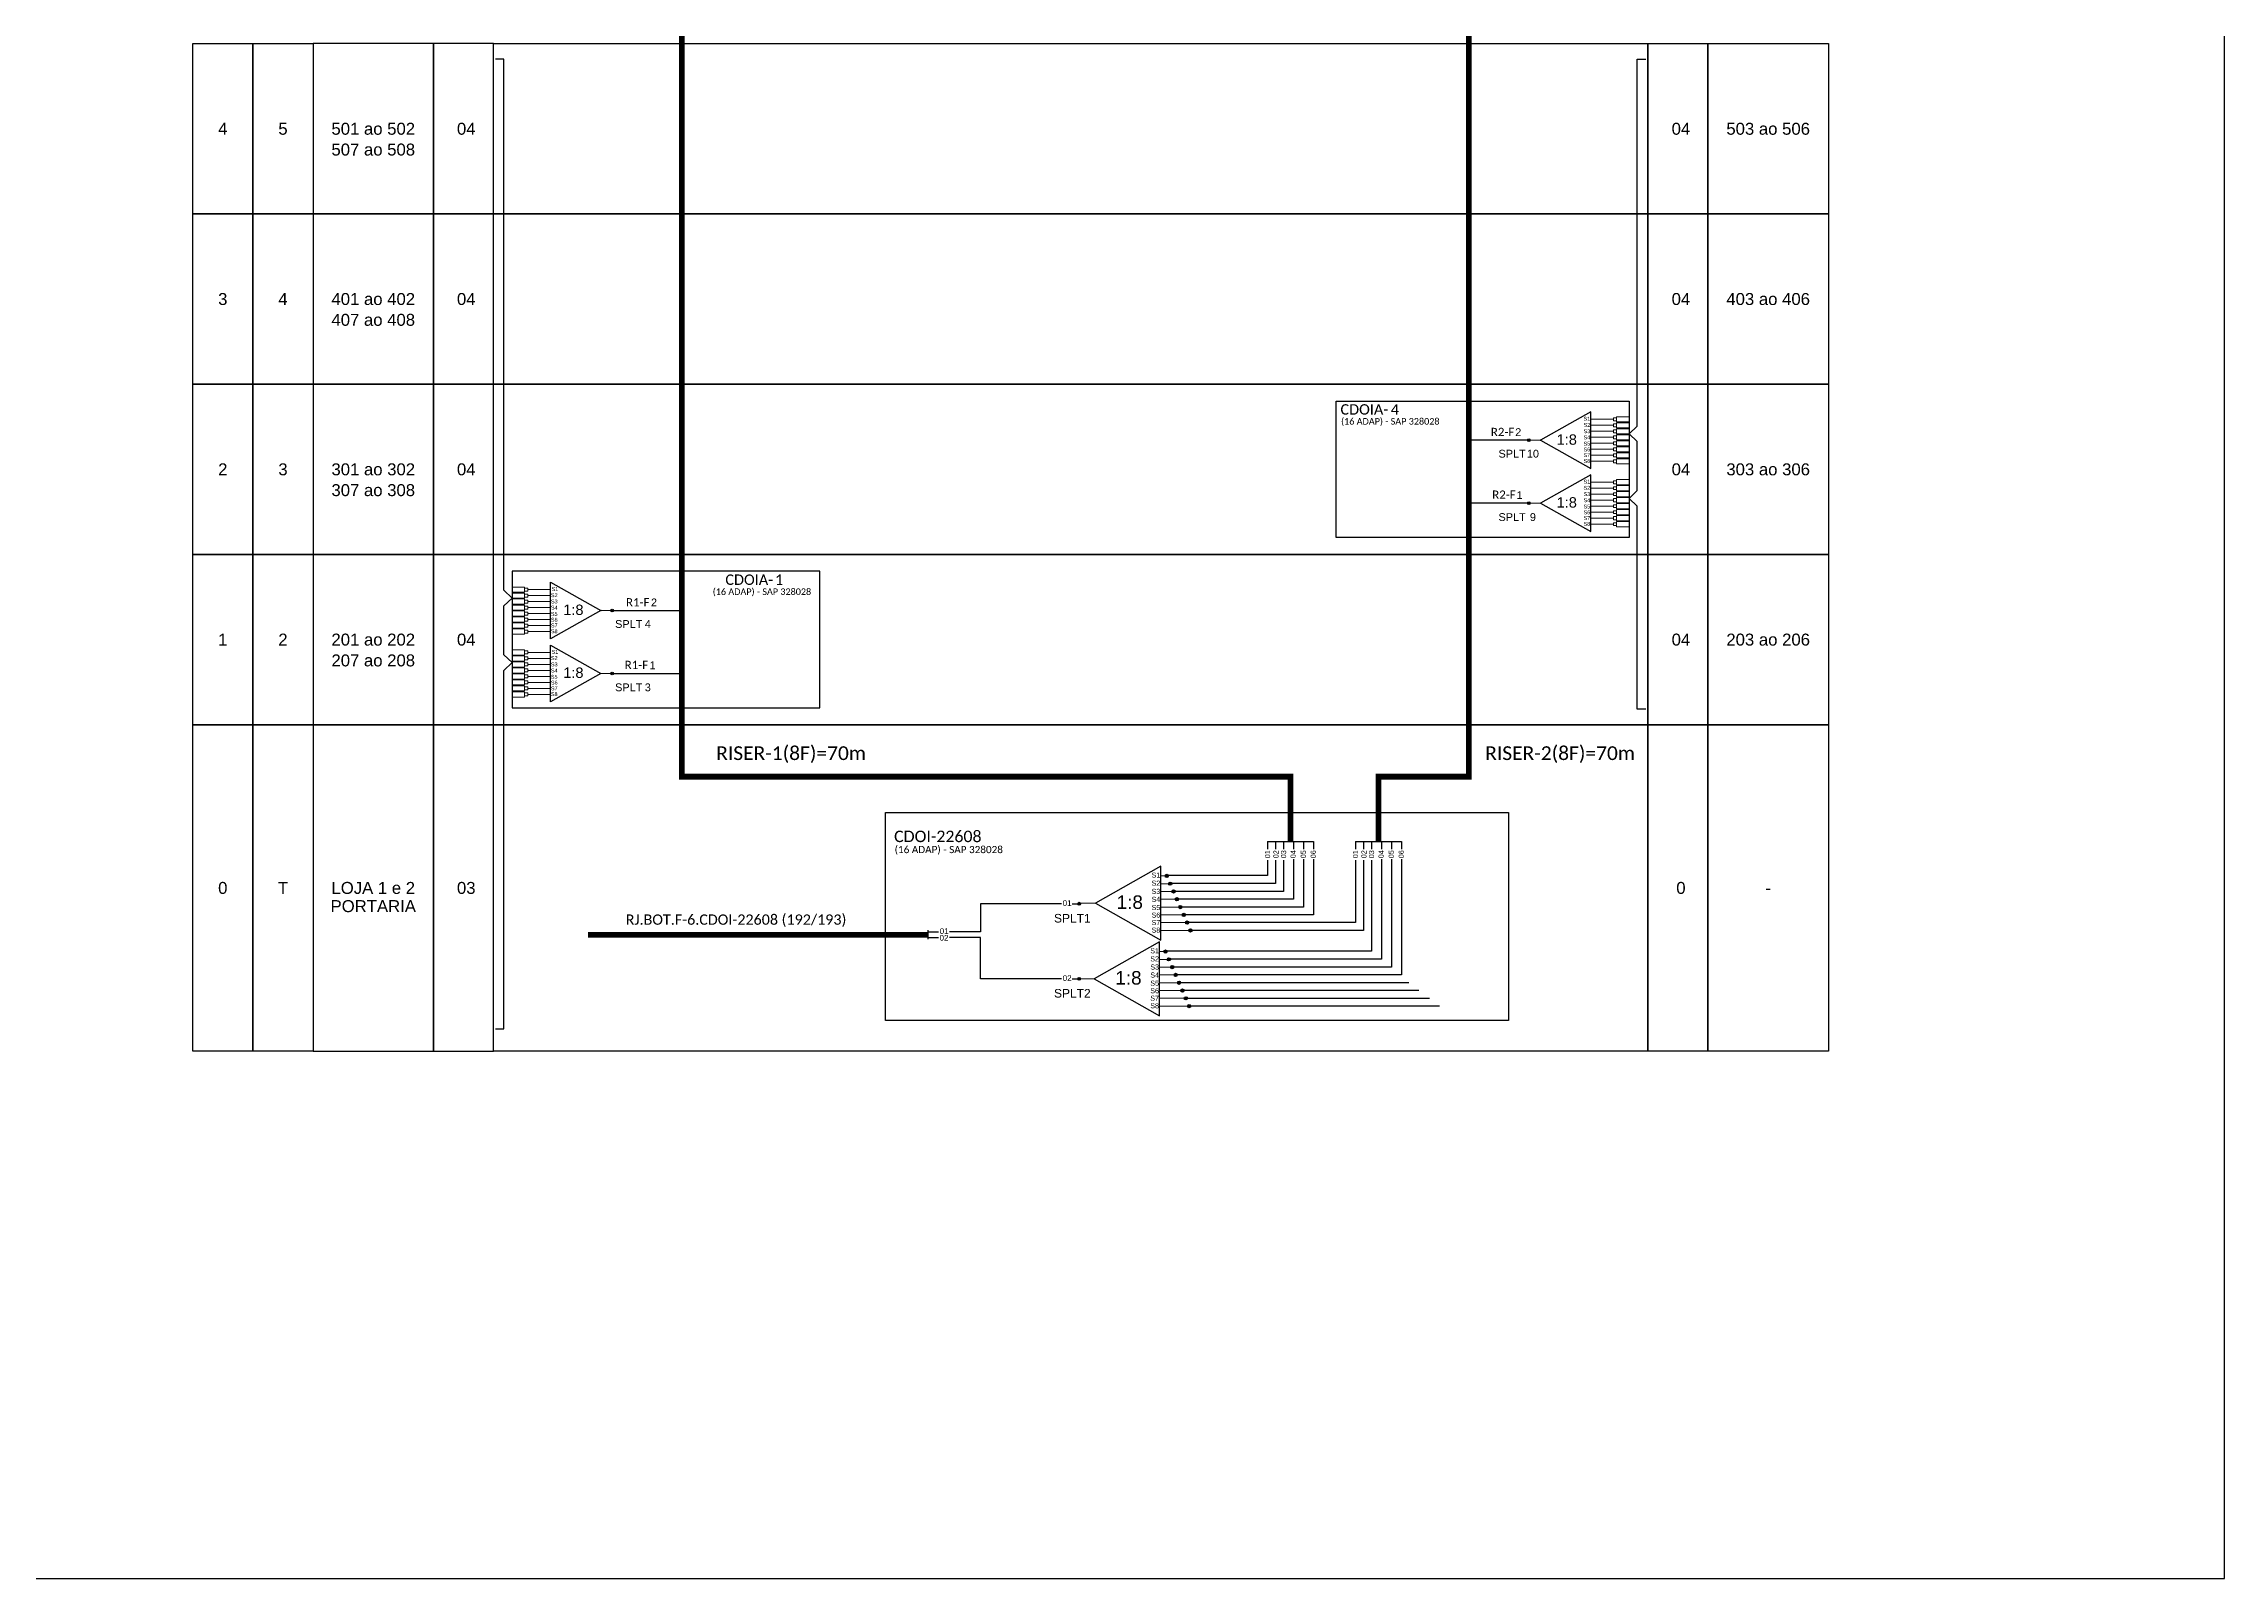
# Model space of a CAD drawing. Extents: x -89 to 1695, y 705 to 1299.
# Drawn here: x 1275.8 to 1695.1, y 705 to 1000.1 of the extents above; entities that cross this region are included whole.
import ezdxf
from ezdxf.enums import TextEntityAlignment as Align

# ---------------------------------------------------------------- set-up
doc = ezdxf.new("R2010")
doc.units = 0
doc.styles.add('ARIAL', font='arial.ttf')
doc.styles.get("Standard").update_dxf_attribs({"font": 'arial.ttf'})
doc.styles.add('WMF-Calibri0', font='calibri.ttf')
doc.linetypes.add('RESERVA', pattern='A,0.5,-0.15,["RESERVA",Standard,S=0.18,R=0,X=0,Y=-0.1],-1.3', length=1.95)

# ---------------------------------------------------------------- blocks, each defined once
blk = doc.blocks.new('SPLT_1-8_DIV_DIR')
h = blk.add_hatch(color=3)
h.dxf.hatch_style = 1
edge = h.paths.add_edge_path()
edge.add_arc((12.77, 4.04), 0.242, 0, 360)
h = blk.add_hatch(color=3)
h.dxf.hatch_style = 1
edge = h.paths.add_edge_path()
edge.add_arc((13.27, 2.88), 0.242, 0, 360)
h = blk.add_hatch(color=3)
h.dxf.hatch_style = 1
edge = h.paths.add_edge_path()
edge.add_arc((13.77, 1.73), 0.242, 0, 360)
h = blk.add_hatch(color=3)
h.dxf.hatch_style = 1
edge = h.paths.add_edge_path()
edge.add_arc((14.27, 0.58), 0.242, 0, 360)
h = blk.add_hatch(color=3)
h.dxf.hatch_style = 1
edge = h.paths.add_edge_path()
edge.add_arc((14.77, -0.58), 0.242, 0, 360)
h = blk.add_hatch(color=3)
h.dxf.hatch_style = 1
edge = h.paths.add_edge_path()
edge.add_arc((15.27, -1.73), 0.242, 0, 360)
h = blk.add_hatch(color=3)
h.dxf.hatch_style = 1
edge = h.paths.add_edge_path()
edge.add_arc((15.77, -2.88), 0.242, 0, 360)
h = blk.add_hatch(color=3)
h.dxf.hatch_style = 1
edge = h.paths.add_edge_path()
edge.add_arc((16.27, -4.04), 0.242, 0, 360)
at = {"color": 1}
blk.add_lwpolyline([(11.89, 5.45), (2.22, 0), (11.89, -5.45), (11.89, 5.45)], dxfattribs=at)
at = {"color": 7, "lineweight": 0}
for points in [[(12.77, 4.04), (11.89, 4.04)], [(11.89, 2.88), (13.27, 2.88)], [(11.89, 1.73), (13.77, 1.73)], [(11.89, 0.58), (14.27, 0.58)], [(11.89, -0.58), (14.77, -0.58)], [(11.89, -1.73), (15.27, -1.73)], [(11.89, -2.88), (15.77, -2.88)], [(11.89, -4.04), (16.27, -4.04)]]:
    blk.add_lwpolyline(points, dxfattribs=at)
at = {"color": 1, "lineweight": 0}
blk.add_lwpolyline([(2.22, 0), (0, 0)], dxfattribs=at)
at = {"color": 3}
for centre in [(12.77, 4.04), (13.27, 2.88), (13.77, 1.73), (14.27, 0.58), (14.77, -0.58), (15.27, -1.73), (15.77, -2.88), (16.27, -4.04)]:
    blk.add_circle(centre, 0.242, dxfattribs=at)
at = {"color": 1, "style": 'ARIAL'}
for s, height, p in [('S1', 0.75, (10.52, 3.77)), ('S2', 0.75, (10.52, 2.58)), ('1:8', 2, (5.35, -0.85)), ('S3', 0.75, (10.52, 1.37)), ('S4', 0.75, (10.52, 0.19)), ('S5', 0.75, (10.52, -1.02)), ('S6', 0.75, (10.52, -2.14)), ('S7', 0.75, (10.52, -3.24)), ('S8', 0.75, (10.52, -4.36))]:
    blk.add_text(s, height=height, dxfattribs=at).set_placement(p)
blk = doc.blocks.new('SPLT_1-8_SC-APC')
at = {"color": 1}
blk.add_lwpolyline([(-7.37, -2.1), (-17.04, -7.55), (-7.37, -13), (-7.37, -2.1)], dxfattribs=at)
at = {"color": 3, "lineweight": 0}
for points in [[(-2.99, -3.51), (-7.37, -3.51)], [(-2.41, -3.02), (-2.41, -4)], [(-2.41, -3.02), (0, -3.02)], [(-2.41, -4), (0, -4)], [(-2.41, -4.17), (-2.41, -5.16)], [(-2.41, -4.17), (0, -4.17)], [(-7.37, -4.66), (-2.99, -4.66)], [(-7.37, -5.82), (-2.99, -5.82)], [(-7.37, -6.97), (-2.99, -6.97)], [(-7.37, -8.12), (-2.99, -8.12)], [(-2.41, -5.16), (0, -5.16)], [(-2.41, -5.32), (-2.41, -6.31)], [(-2.41, -5.32), (0, -5.32)], [(-2.41, -6.31), (0, -6.31)], [(-2.41, -6.48), (-2.41, -7.46)], [(-2.41, -6.48), (0, -6.48)], [(-2.41, -7.46), (0, -7.46)], [(-2.41, -7.63), (-2.41, -8.62)], [(-2.41, -7.63), (0, -7.63)], [(-7.37, -9.28), (-2.99, -9.28)], [(-7.37, -10.43), (-2.99, -10.43)], [(-7.37, -11.58), (-2.99, -11.58)], [(-2.41, -8.62), (0, -8.62)], [(-2.41, -8.78), (-2.41, -9.77)], [(-2.41, -8.78), (0, -8.78)], [(-2.41, -9.77), (0, -9.77)], [(-2.41, -9.94), (-2.41, -10.92)], [(-2.41, -9.94), (0, -9.94)], [(-2.41, -10.92), (0, -10.92)], [(-2.41, -11.09), (-2.41, -12.08)], [(-2.41, -11.09), (0, -11.09)], [(-2.41, -12.08), (0, -12.08)]]:
    blk.add_lwpolyline(points, dxfattribs=at)
for points in [[(-2.99, -3.22), (-2.41, -3.22), (-2.41, -3.8), (-2.99, -3.8)], [(-2.99, -4.38), (-2.41, -4.38), (-2.41, -4.95), (-2.99, -4.95)], [(-2.99, -5.53), (-2.41, -5.53), (-2.41, -6.1), (-2.99, -6.1)], [(-2.99, -6.68), (-2.41, -6.68), (-2.41, -7.26), (-2.99, -7.26)], [(-2.99, -7.84), (-2.41, -7.84), (-2.41, -8.41), (-2.99, -8.41)], [(-2.99, -8.99), (-2.41, -8.99), (-2.41, -9.56), (-2.99, -9.56)], [(-2.99, -10.14), (-2.41, -10.14), (-2.41, -10.72), (-2.99, -10.72)], [(-2.99, -11.3), (-2.41, -11.3), (-2.41, -11.87), (-2.99, -11.87)]]:
    blk.add_lwpolyline(points, close=True, dxfattribs=at)
at = {"color": 1, "lineweight": 0}
blk.add_lwpolyline([(-17.04, -7.55), (-19.26, -7.55)], dxfattribs=at)
at = {"color": 1, "style": 'ARIAL'}
for s, height, p in [('S1', 0.75, (-8.74, -3.78)), ('1:8', 2, (-13.91, -8.4)), ('S2', 0.75, (-8.74, -4.97)), ('S3', 0.75, (-8.74, -6.18)), ('S4', 0.75, (-8.74, -7.36)), ('S5', 0.75, (-8.74, -8.57)), ('S6', 0.75, (-8.74, -9.69)), ('S7', 0.75, (-8.74, -10.78)), ('S8', 0.75, (-8.74, -11.9))]:
    blk.add_text(s, height=height, dxfattribs=at).set_placement(p)

msp = doc.modelspace()

# ---------------------------------------------------------------- hatches: boundary and pattern name
h = msp.add_hatch(color=3)
h.dxf.hatch_style = 1
edge = h.paths.add_edge_path()
edge.add_arc((1561.34, 923.87), 0.256, 0, 360)
h = msp.add_hatch(color=3)
h.dxf.hatch_style = 1
edge = h.paths.add_edge_path()
edge.add_arc((1561.34, 911.77), 0.256, 0, 360)
h = msp.add_hatch(color=3)
h.dxf.hatch_style = 1
edge = h.paths.add_edge_path()
edge.add_arc((1385.12, 891.12), 0.256, 0, 360)
h = msp.add_hatch(color=3)
h.dxf.hatch_style = 1
edge = h.paths.add_edge_path()
edge.add_arc((1385.12, 879.03), 0.256, 0, 360)
h = msp.add_hatch(color=3)
h.dxf.hatch_style = 1
edge = h.paths.add_edge_path()
edge.add_arc((1474.88, 834.74), 0.282, 0, 360)
h = msp.add_hatch(color=3)
h.dxf.hatch_style = 1
edge = h.paths.add_edge_path()
edge.add_arc((1474.88, 820.31), 0.282, 0, 360)

# ---------------------------------------------------------------- linework, layer by layer
at = {"color": 5}
for p, q in [((1511.11, 843.11), (1511.08, 840.16)), ((1512.64, 843.11), (1512.64, 838.61)), ((1514.17, 843.11), (1514.17, 837.12)), ((1516.09, 843.31), (1516.08, 835.65)), ((1518, 843.31), (1518, 834.1)), ((1519.92, 843.31), (1519.92, 832.6)), ((1511.08, 840.16), (1492.04, 840.16)), ((1512.64, 838.61), (1492.69, 838.61)), ((1514.17, 837.12), (1493.34, 837.12)), ((1516.08, 835.65), (1493.99, 835.65)), ((1518, 834.1), (1494.64, 834.1)), ((1519.92, 832.6), (1495.29, 832.6))]:
    msp.add_line(p, q, dxfattribs=at)
at = {"color": 6}
for p, q in [((1528.02, 843.11), (1527.99, 831.11)), ((1529.55, 843.11), (1529.55, 829.61)), ((1531.08, 843.11), (1531.08, 825.6)), ((1533, 843.31), (1533, 824.06)), ((1534.91, 843.31), (1534.91, 822.56)), ((1536.83, 843.31), (1536.83, 821.1)), ((1527.99, 831.11), (1495.94, 831.11)), ((1529.55, 829.61), (1496.59, 829.61)), ((1531.08, 825.6), (1491.79, 825.6)), ((1533, 824.06), (1492.44, 824.06)), ((1534.91, 822.56), (1493.09, 822.56)), ((1536.83, 821.1), (1493.74, 821.1))]:
    msp.add_line(p, q, dxfattribs=at)
at = {"color": 3}
msp.add_line((1445.77, 829.33), (1447.82, 829.33), dxfattribs=at)
at = {"color": 2}
for p, q in [((1455.9, 828.23), (1449.95, 828.23)), ((1455.9, 820.31), (1455.9, 828.23)), ((1471.48, 820.31), (1455.9, 820.31))]:
    msp.add_line(p, q, dxfattribs=at)
at = {"color": 8, "linetype": 'RESERVA', "ltscale": 4}
for p, q in [((1538.26, 819.55), (1494.39, 819.55)), ((1540.17, 818.05), (1495.04, 818.05)), ((1542.25, 816.56), (1495.69, 816.56)), ((1544.13, 815.05), (1496.34, 815.05))]:
    msp.add_line(p, q, dxfattribs=at)
msp.add_lwpolyline([(856.5, 705.02), (1695.06, 705.02), (1695.06, 1299.02), (856.5, 1299.02), (856.5, 705.02)])
at = {"color": 5, "const_width": 1.1}
msp.add_lwpolyline([(1398.49, 1185.82), (1398.49, 859.18), (1515.51, 859.18), (1515.51, 846.71)], dxfattribs=at)
at = {"color": 6, "const_width": 1.1}
msp.add_lwpolyline([(1532.42, 846.71), (1532.42, 859.18), (1549.78, 859.18), (1549.78, 1185.82)], dxfattribs=at)
for points in [[(1304.45, 1000.14), (1316.02, 1000.14), (1316.02, 967.4), (1304.45, 967.4)], [(1316.02, 1000.14), (1327.59, 1000.14), (1327.59, 967.4), (1316.02, 967.4)], [(1316.02, 1000.14), (1327.59, 1000.14), (1327.59, 967.4), (1316.02, 967.4)], [(1350.74, 1000.14), (1327.59, 1000.14), (1327.59, 967.4), (1350.74, 967.4)], [(1362.31, 1000.14), (1350.74, 1000.14), (1350.74, 967.4), (1362.31, 967.4)], [(1362.31, 1000.14), (1584.2, 1000.14), (1584.2, 967.4), (1362.31, 967.4)], [(1584.2, 1000.14), (1595.77, 1000.14), (1595.77, 967.4), (1584.2, 967.4)], [(1595.77, 1000.14), (1618.92, 1000.14), (1618.92, 967.4), (1595.77, 967.4)], [(1304.45, 967.4), (1316.02, 967.4), (1316.02, 934.65), (1304.45, 934.65)], [(1316.02, 967.4), (1327.59, 967.4), (1327.59, 934.65), (1316.02, 934.65)], [(1316.02, 967.4), (1327.59, 967.4), (1327.59, 934.65), (1316.02, 934.65)], [(1350.74, 967.4), (1327.59, 967.4), (1327.59, 934.65), (1350.74, 934.65)], [(1362.31, 967.4), (1350.74, 967.4), (1350.74, 934.65), (1362.31, 934.65)], [(1362.31, 967.4), (1584.2, 967.4), (1584.2, 934.65), (1362.31, 934.65)], [(1584.2, 967.4), (1595.77, 967.4), (1595.77, 934.65), (1584.2, 934.65)], [(1595.77, 967.4), (1618.92, 967.4), (1618.92, 934.65), (1595.77, 934.65)], [(1304.45, 934.65), (1316.02, 934.65), (1316.02, 901.91), (1304.45, 901.91)], [(1316.02, 934.65), (1327.59, 934.65), (1327.59, 901.91), (1316.02, 901.91)], [(1316.02, 934.65), (1327.59, 934.65), (1327.59, 901.91), (1316.02, 901.91)], [(1350.74, 934.65), (1327.59, 934.65), (1327.59, 901.91), (1350.74, 901.91)], [(1362.31, 934.65), (1350.74, 934.65), (1350.74, 901.91), (1362.31, 901.91)], [(1362.31, 934.65), (1584.2, 934.65), (1584.2, 901.91), (1362.31, 901.91)], [(1584.2, 934.65), (1595.77, 934.65), (1595.77, 901.91), (1584.2, 901.91)], [(1595.77, 934.65), (1618.92, 934.65), (1618.92, 901.91), (1595.77, 901.91)], [(1304.45, 901.91), (1316.02, 901.91), (1316.02, 869.17), (1304.45, 869.17)], [(1316.02, 901.91), (1327.59, 901.91), (1327.59, 869.17), (1316.02, 869.17)], [(1316.02, 901.91), (1327.59, 901.91), (1327.59, 869.17), (1316.02, 869.17)], [(1350.74, 901.91), (1327.59, 901.91), (1327.59, 869.17), (1350.74, 869.17)], [(1362.31, 901.91), (1350.74, 901.91), (1350.74, 869.17), (1362.31, 869.17)], [(1362.31, 901.91), (1584.2, 901.91), (1584.2, 869.17), (1362.31, 869.17)], [(1584.2, 901.91), (1595.77, 901.91), (1595.77, 869.17), (1584.2, 869.17)], [(1595.77, 901.91), (1618.92, 901.91), (1618.92, 869.17), (1595.77, 869.17)], [(1304.45, 869.17), (1316.02, 869.17), (1316.02, 806.42), (1304.45, 806.42)], [(1316.02, 869.17), (1327.59, 869.17), (1327.59, 806.42), (1316.02, 806.42)], [(1316.02, 869.17), (1327.59, 869.17), (1327.59, 806.42), (1316.02, 806.42)], [(1350.74, 869.17), (1327.59, 869.17), (1327.59, 806.42), (1350.74, 806.42)], [(1362.31, 869.17), (1350.74, 869.17), (1350.74, 806.42), (1362.31, 806.42)], [(1362.31, 869.17), (1584.2, 869.17), (1584.2, 806.42), (1362.31, 806.42)], [(1584.2, 869.17), (1595.77, 869.17), (1595.77, 806.42), (1584.2, 806.42)], [(1595.77, 869.17), (1618.92, 869.17), (1618.92, 806.42), (1595.77, 806.42)]]:
    msp.add_lwpolyline(points, close=True)
at = {"color": 3}
for points in [[(1362.64, 810.68), (1364.29, 810.68), (1364.29, 873.94), (1364.29, 873.94), (1364.29, 879.6), (1365.86, 881.11), (1364.29, 882.62), (1364.29, 886.34), (1364.29, 886.34), (1364.29, 892.01), (1365.86, 893.51), (1364.29, 895.02), (1364.29, 997.18), (1362.64, 997.18)], [(1583.82, 872.18), (1582.16, 872.18), (1582.16, 905.53), (1582.16, 905.53), (1582.16, 911.19), (1580.6, 912.7), (1582.16, 914.21), (1582.16, 917.94), (1582.17, 917.94), (1582.16, 923.6), (1580.6, 925.1), (1582.16, 926.61), (1582.16, 997.18), (1583.81, 997.18)], [(1471.48, 834.74), (1455.9, 834.74), (1455.9, 829.33), (1449.94, 829.33)], [(1473.56, 834.74), (1474.88, 834.74)]]:
    msp.add_lwpolyline(points, dxfattribs=at)
at = {"color": 1}
for points in [[(1580.6, 907.52), (1580.6, 907.52), (1580.6, 905.15), (1524.29, 905.15), (1524.29, 931.41), (1530.59, 931.41)], [(1365.86, 874.78), (1365.86, 874.78), (1365.86, 872.4), (1425.03, 872.4), (1425.03, 898.67), (1418.99, 898.67)], [(1373.23, 896.57), (1382.89, 891.12), (1373.23, 885.68), (1373.23, 896.57)], [(1373.23, 884.48), (1382.89, 879.03), (1373.23, 873.58), (1373.23, 884.48)], [(1445.77, 829.64), (1445.77, 827.92)]]:
    msp.add_lwpolyline(points, dxfattribs=at)
for points in [[(1524.29, 931.41), (1580.6, 931.41), (1580.6, 905.15), (1524.29, 905.15)], [(1425.03, 898.67), (1365.86, 898.67), (1365.86, 872.4), (1425.03, 872.4)], [(1437.62, 852.29), (1557.4, 852.29), (1557.4, 812.29), (1437.62, 812.29)]]:
    msp.add_lwpolyline(points, close=True, dxfattribs=at)
at = {"color": 6}
for points in [[(1561.34, 923.87), (1549.78, 923.87)], [(1561.34, 911.77), (1549.78, 911.77)], [(1528.02, 846.71), (1528.02, 845.26)], [(1529.55, 846.71), (1529.55, 845.26)], [(1531.08, 846.71), (1531.08, 845.26)], [(1533, 846.71), (1533, 845.23)], [(1534.91, 846.71), (1534.91, 845.24)], [(1536.83, 846.71), (1536.83, 845.23)]]:
    msp.add_lwpolyline(points, dxfattribs=at)
at = {"color": 3, "lineweight": 0}
for points in [[(1368.27, 895.65), (1365.86, 895.65)], [(1368.27, 894.67), (1365.86, 894.67)], [(1368.27, 894.5), (1365.86, 894.5)], [(1368.27, 893.51), (1365.86, 893.51)], [(1368.27, 893.35), (1365.86, 893.35)], [(1368.27, 895.65), (1368.27, 894.67)], [(1368.27, 894.5), (1368.27, 893.51)], [(1368.27, 893.35), (1368.27, 892.36)], [(1368.85, 895.16), (1373.23, 895.16)], [(1373.23, 894.01), (1368.85, 894.01)], [(1368.27, 892.36), (1365.86, 892.36)], [(1368.27, 892.19), (1365.86, 892.19)], [(1368.27, 891.21), (1365.86, 891.21)], [(1368.27, 891.04), (1365.86, 891.04)], [(1368.27, 890.06), (1365.86, 890.06)], [(1368.27, 889.89), (1365.86, 889.89)], [(1368.27, 888.9), (1365.86, 888.9)], [(1368.27, 892.19), (1368.27, 891.21)], [(1368.27, 891.04), (1368.27, 890.06)], [(1368.27, 889.89), (1368.27, 888.9)], [(1373.23, 892.85), (1368.85, 892.85)], [(1373.23, 891.7), (1368.85, 891.7)], [(1373.23, 890.55), (1368.85, 890.55)], [(1373.23, 889.4), (1368.85, 889.4)], [(1368.27, 888.74), (1365.86, 888.74)], [(1368.27, 887.75), (1365.86, 887.75)], [(1368.27, 887.58), (1365.86, 887.58)], [(1368.27, 886.6), (1365.86, 886.6)], [(1368.27, 888.74), (1368.27, 887.75)], [(1368.27, 887.58), (1368.27, 886.6)], [(1373.23, 888.24), (1368.85, 888.24)], [(1373.23, 887.09), (1368.85, 887.09)], [(1368.27, 883.56), (1365.86, 883.56)], [(1368.27, 882.57), (1365.86, 882.57)], [(1368.27, 882.41), (1365.86, 882.41)], [(1368.27, 881.42), (1365.86, 881.42)], [(1368.27, 881.25), (1365.86, 881.25)], [(1368.27, 883.56), (1368.27, 882.57)], [(1368.27, 882.41), (1368.27, 881.42)], [(1368.27, 881.25), (1368.27, 880.27)], [(1368.85, 883.07), (1373.23, 883.07)], [(1373.23, 881.91), (1368.85, 881.91)], [(1373.23, 880.76), (1368.85, 880.76)], [(1368.27, 880.27), (1365.86, 880.27)], [(1368.27, 880.1), (1365.86, 880.1)], [(1368.27, 879.11), (1365.86, 879.11)], [(1368.27, 878.95), (1365.86, 878.95)], [(1368.27, 877.96), (1365.86, 877.96)], [(1368.27, 877.8), (1365.86, 877.8)], [(1368.27, 876.81), (1365.86, 876.81)], [(1368.27, 876.64), (1365.86, 876.64)], [(1368.27, 880.1), (1368.27, 879.11)], [(1368.27, 878.95), (1368.27, 877.96)], [(1368.27, 877.8), (1368.27, 876.81)], [(1368.27, 876.64), (1368.27, 875.66)], [(1373.23, 879.61), (1368.85, 879.61)], [(1373.23, 878.45), (1368.85, 878.45)], [(1373.23, 877.3), (1368.85, 877.3)], [(1368.27, 875.66), (1365.86, 875.66)], [(1368.27, 875.49), (1365.86, 875.49)], [(1368.27, 874.5), (1365.86, 874.5)], [(1368.27, 875.49), (1368.27, 874.5)], [(1373.23, 876.15), (1368.85, 876.15)], [(1373.23, 875), (1368.85, 875)]]:
    msp.add_lwpolyline(points, dxfattribs=at)
for points in [[(1368.85, 895.45), (1368.27, 895.45), (1368.27, 894.87), (1368.85, 894.87)], [(1368.85, 894.29), (1368.27, 894.29), (1368.27, 893.72), (1368.85, 893.72)], [(1368.85, 893.14), (1368.27, 893.14), (1368.27, 892.57), (1368.85, 892.57)], [(1368.85, 891.99), (1368.27, 891.99), (1368.27, 891.42), (1368.85, 891.42)], [(1368.85, 890.83), (1368.27, 890.83), (1368.27, 890.26), (1368.85, 890.26)], [(1368.85, 889.68), (1368.27, 889.68), (1368.27, 889.11), (1368.85, 889.11)], [(1368.85, 888.53), (1368.27, 888.53), (1368.27, 887.96), (1368.85, 887.96)], [(1368.85, 887.38), (1368.27, 887.38), (1368.27, 886.8), (1368.85, 886.8)], [(1368.85, 883.35), (1368.27, 883.35), (1368.27, 882.78), (1368.85, 882.78)], [(1368.85, 882.2), (1368.27, 882.2), (1368.27, 881.63), (1368.85, 881.63)], [(1368.85, 881.05), (1368.27, 881.05), (1368.27, 880.47), (1368.85, 880.47)], [(1368.85, 879.89), (1368.27, 879.89), (1368.27, 879.32), (1368.85, 879.32)], [(1368.85, 878.74), (1368.27, 878.74), (1368.27, 878.17), (1368.85, 878.17)], [(1368.85, 877.59), (1368.27, 877.59), (1368.27, 877.02), (1368.85, 877.02)], [(1368.85, 876.44), (1368.27, 876.44), (1368.27, 875.86), (1368.85, 875.86)], [(1368.85, 875.28), (1368.27, 875.28), (1368.27, 874.71), (1368.85, 874.71)]]:
    msp.add_lwpolyline(points, close=True, dxfattribs=at)
at = {"color": 1, "lineweight": 0}
for points in [[(1382.89, 891.12), (1385.12, 891.12)], [(1382.89, 879.03), (1385.12, 879.03)]]:
    msp.add_lwpolyline(points, dxfattribs=at)
at = {"color": 5}
for points in [[(1385.12, 891.12), (1398.49, 891.12)], [(1385.12, 879.03), (1398.49, 879.03)], [(1511.11, 846.71), (1511.11, 845.26)], [(1512.64, 846.71), (1512.64, 845.26)], [(1514.17, 846.71), (1514.17, 845.26)], [(1516.09, 846.71), (1516.09, 845.23)], [(1518, 846.71), (1518, 845.24)], [(1519.92, 846.71), (1519.92, 845.23)], [(1491.42, 840.16), (1491.41, 840.16)], [(1491.16, 825.6), (1491.16, 825.6)]]:
    msp.add_lwpolyline(points, dxfattribs=at)
at = {"color": 5, "ltscale": 0.5}
msp.add_lwpolyline([(1511.11, 846.71), (1519.92, 846.71)], dxfattribs=at)
at = {"color": 6, "ltscale": 0.5}
msp.add_lwpolyline([(1528.02, 846.71), (1536.83, 846.71)], dxfattribs=at)
at = {"color": 1, "const_width": 1.1}
msp.add_lwpolyline([(1380.45, 828.78), (1445.77, 828.78)], dxfattribs=at)
at = {"color": 2}
for points in [[(1445.77, 828.23), (1447.82, 828.23)], [(1473.56, 820.31), (1474.88, 820.31)]]:
    msp.add_lwpolyline(points, dxfattribs=at)
at = {"color": 3}
for centre, radius in [((1561.34, 923.87), 0.256), ((1561.34, 911.77), 0.256), ((1385.12, 891.12), 0.256), ((1385.12, 879.03), 0.256), ((1474.88, 834.74), 0.282), ((1474.88, 820.31), 0.282)]:
    msp.add_circle(centre, radius, dxfattribs=at)
for p in [(1563.56, 923.87), (1382.89, 891.12)]:
    msp.add_point(p)

# ---------------------------------------------------------------- block references
for p in [(1580.6, 931.41), (1580.6, 919.32)]:
    msp.add_blockref('SPLT_1-8_SC-APC', p, dxfattribs=at)
at = {"xscale": 1.3, "yscale": 1.3, "zscale": 1.3}
for p in [(1475.13, 834.86), (1474.88, 820.31)]:
    msp.add_blockref('SPLT_1-8_DIV_DIR', p, dxfattribs=at)

# ---------------------------------------------------------------- texts
at = {"style": 'ARIAL'}
for s, height, p in [('4', 2.3, (1310.23, 983.77)), ('5', 2.3, (1321.8, 983.77)), ('501 ao 502', 2.3, (1339.16, 983.77)), ('04', 2.3, (1357.04, 983.77)), ('04', 2.3, (1590.58, 983.77)), ('503 ao 506', 2.3, (1607.35, 983.77)), ('507 ao 508', 2.3, (1339.16, 979.77)), ('3', 2.3, (1310.23, 951.03)), ('4', 2.3, (1321.8, 951.03)), ('401 ao 402', 2.3, (1339.16, 951.03)), ('04', 2.3, (1357.04, 951.03)), ('04', 2.3, (1590.58, 951.03)), ('403 ao 406', 2.3, (1607.35, 951.03)), ('407 ao 408', 2.3, (1339.16, 947.03)), ('2', 2.3, (1310.23, 918.28)), ('3', 2.3, (1321.8, 918.28)), ('301 ao 302', 2.3, (1339.16, 918.28)), ('04', 2.3, (1357.04, 918.28)), ('04', 2.3, (1590.58, 918.28)), ('303 ao 306', 2.3, (1607.35, 918.28)), ('307 ao 308', 2.3, (1339.16, 914.28)), ('1', 2.3, (1310.23, 885.54)), ('2', 2.3, (1321.8, 885.54)), ('201 ao 202', 2.3, (1339.16, 885.54)), ('04', 2.3, (1357.04, 885.54)), ('04', 2.3, (1590.58, 885.54)), ('203 ao 206', 2.3, (1607.35, 885.54)), ('207 ao 208', 2.3, (1339.16, 881.54)), ('0', 2.3, (1310.23, 837.79)), ('T', 2.3, (1321.8, 837.79)), ('LOJA 1 e 2', 2.3, (1339.16, 837.79)), ('03', 2.3, (1357.04, 837.79)), ('0', 2.3, (1590.58, 837.79)), ('PORTARIA', 2.3, (1339.16, 834.29)), ('01', 1.1, (1472.57, 834.88)), ('-', 2.3, (1607.35, 837.79)), ('02', 1.1, (1448.89, 828.2)), ('01', 1.1, (1448.93, 829.49)), ('02', 1.1, (1472.57, 820.45))]:
    msp.add_text(s, height=height, dxfattribs=at).set_placement(p, align=Align.MIDDLE_CENTER)
at = {"color": 1}
for s, height, style, p in [('CDOIA-', 2, 'WMF-Calibri0', (1525.12, 928.8)), ('4', 2, 'WMF-Calibri0', (1534.8, 928.8)), ('CDOIA-', 2, 'WMF-Calibri0', (1406.86, 896.06)), ('1', 2, 'WMF-Calibri0', (1416.4, 896.06)), ('S3', 0.75, 'ARIAL', (1373.32, 892.49)), ('S2', 0.75, 'ARIAL', (1373.32, 893.7)), ('S1', 0.75, 'ARIAL', (1373.46, 894.89)), ('S5', 0.75, 'ARIAL', (1373.31, 890.1)), ('S6', 0.75, 'ARIAL', (1373.32, 888.98)), ('S4', 0.75, 'ARIAL', (1373.32, 891.32)), ('1:8', 2, 'ARIAL', (1375.7, 890.27)), ('S7', 0.75, 'ARIAL', (1373.32, 887.89)), ('S8', 0.75, 'ARIAL', (1373.31, 886.77)), ('S3', 0.75, 'ARIAL', (1373.32, 880.4)), ('S2', 0.75, 'ARIAL', (1373.32, 881.61)), ('S1', 0.75, 'ARIAL', (1373.46, 882.8)), ('S5', 0.75, 'ARIAL', (1373.31, 878.01)), ('S6', 0.75, 'ARIAL', (1373.32, 876.89)), ('S7', 0.75, 'ARIAL', (1373.32, 875.79)), ('S4', 0.75, 'ARIAL', (1373.32, 879.22)), ('1:8', 2, 'ARIAL', (1375.7, 878.18)), ('S8', 0.75, 'ARIAL', (1373.31, 874.68)), ('CDOI-22608', 2.2, 'WMF-Calibri0', (1439.3, 846.6))]:
    msp.add_text(s, height=height, dxfattribs=dict(at, style=style)).set_placement(p)
at = {"color": 1, "style": 'WMF-Calibri0'}
for height, p in [(1.25, (1534.7, 926.88)), (1.25, (1413.89, 894.13)), (1.375, (1449.81, 844.48))]:
    msp.add_text('(16 ADAP) - SAP 328028', height=height, dxfattribs=at).set_placement(p, align=Align.CENTER)
at = {"color": 6, "style": 'WMF-Calibri0'}
for s, height, p in [('R2-F', 1.6, (1554.02, 924.66)), ('R2-F', 1.6, (1554.29, 912.61)), ('RISER-2(8F)=70m', 2.6457, (1552.95, 862.38))]:
    msp.add_text(s, height=height, dxfattribs=at).set_placement(p)
at = {"color": 6, "style": 'ARIAL'}
for s, p in [('2', (1559.3, 924.68)), ('1', (1559.57, 912.58))]:
    msp.add_text(s, height=1.5, dxfattribs=at).set_placement(p, align=Align.CENTER)
at = {"color": 7, "style": 'ARIAL'}
for s, p in [('SPLT', (1558.12, 920.54)), ('10', (1562.12, 920.54)), ('SPLT', (1558.12, 908.35)), ('9', (1562.12, 908.35)), ('SPLT', (1388.28, 887.79)), ('4', (1391.95, 887.79)), ('SPLT', (1388.28, 875.61)), ('3', (1391.95, 875.61))]:
    msp.add_text(s, height=1.5, dxfattribs=at).set_placement(p, align=Align.CENTER)
at = {"color": 5, "style": 'WMF-Calibri0'}
for s, height, p in [('R1-F', 1.6, (1387.75, 891.91)), ('R1-F', 1.6, (1387.49, 879.87)), ('RISER-1(8F)=70m', 2.6457, (1405.1, 862.38))]:
    msp.add_text(s, height=height, dxfattribs=at).set_placement(p)
at = {"color": 5, "style": 'ARIAL'}
for s, p in [('2', (1393.13, 891.94)), ('1', (1392.85, 879.83))]:
    msp.add_text(s, height=1.5, dxfattribs=at).set_placement(p, align=Align.CENTER)
at = {"style": 'ARIAL'}
for s, p in [('01', (1511.1, 844.27)), ('02', (1512.72, 844.27)), ('03', (1514.18, 844.27)), ('04', (1516.02, 844.27)), ('05', (1517.97, 844.27)), ('06', (1519.89, 844.27)), ('01', (1528.01, 844.27)), ('02', (1529.63, 844.27)), ('03', (1531.09, 844.27)), ('04', (1532.93, 844.27)), ('05', (1534.88, 844.27)), ('06', (1536.8, 844.27))]:
    msp.add_text(s, height=0.992, rotation=90, dxfattribs=at).set_placement(p, align=Align.MIDDLE_CENTER)
at = {"color": 1, "style": 'WMF-Calibri0'}
msp.add_text('RJ.BOT.F-6.CDOI-22608 (192/193)', height=1.98, dxfattribs=at).set_placement((1408.91, 831.7, 2.2), align=Align.MIDDLE_CENTER)
at = {"style": 'ARIAL'}
for s, p in [('SPLT1', (1473.57, 831.14)), ('SPLT2', (1473.57, 816.71))]:
    msp.add_text(s, height=1.65, dxfattribs=at).set_placement(p, align=Align.CENTER)

doc.saveas('drawing.dxf')
